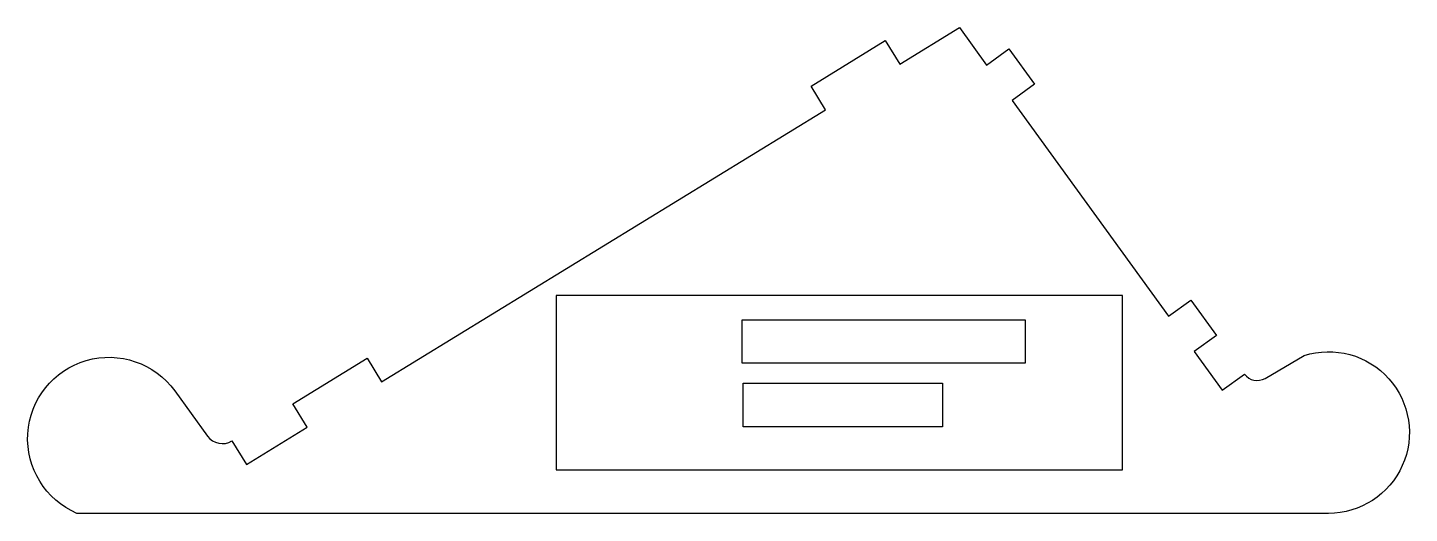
# Model space of a CAD drawing. Header units: millimetres. Extents: x -91 to 68, y 0 to 56.
import ezdxf

# ---------------------------------------------------------------- set-up
doc = ezdxf.new("R2010")
doc.units = ezdxf.units.MM
doc.layers.get('0').update_dxf_attribs({"linetype": 'CONTINUOUS'})

msp = doc.modelspace()

# ---------------------------------------------------------------- linework, layer by layer
msp.add_lwpolyline([(46.45, 14.13), (49.02, 15.99, 0.385821), (51.38, 15.5), (55.86, 18.12, -1.167042), (58.67, 0), (-85, 0, -1.31409), (-73.77, 14.06), (-70.01, 8.87, 0.39179), (-67.21, 8.32), (-65.55, 5.61), (-58.57, 9.89), (-60.23, 12.59), (-51.7, 17.82), (-50.05, 15.11), (0.93, 46.34), (-0.73, 49.05), (7.79, 54.27), (9.45, 51.56), (16.3, 55.76), (19.41, 51.46), (21.98, 53.32), (24.92, 49.27), (22.34, 47.41), (40.3, 22.62), (42.87, 24.48), (45.81, 20.43), (43.23, 18.57)], format="xyb", close=True)
for points in [[(35, 25), (-30, 25), (-30, 5), (35, 5)], [(23.85, 17.23), (-8.63, 17.23), (-8.63, 22.23), (23.85, 22.23)], [(14.35, 9.93), (-8.53, 9.93), (-8.53, 14.93), (14.35, 14.93)]]:
    msp.add_lwpolyline(points, close=True)

doc.saveas('drawing.dxf')
